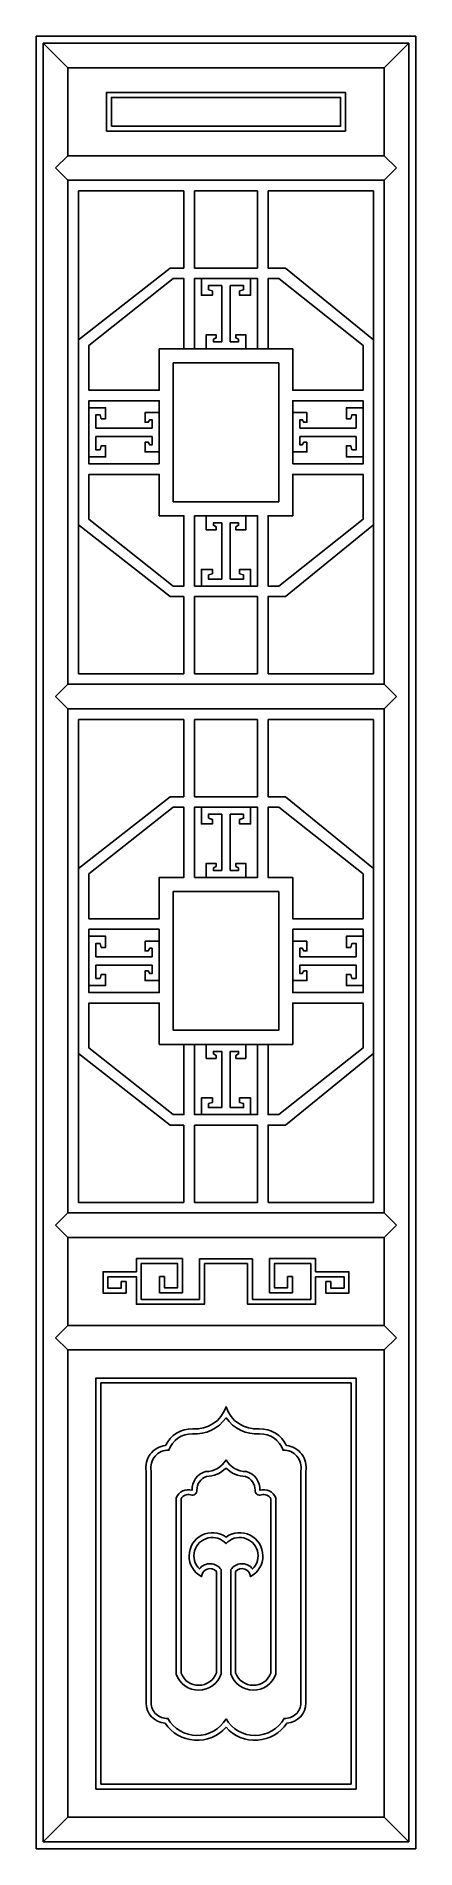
# Model space of a CAD drawing. Header units: metres. Extents: x -3375 to -2835, y 0 to 2580.
import ezdxf

# ---------------------------------------------------------------- set-up
doc = ezdxf.new("R2010")
doc.units = ezdxf.units.M
for name, color, linetype in [('3', 3, 'Continuous'), ('4', 4, 'Continuous'), ('7', 7, 'Continuous')]:
    doc.layers.add(name, color=color, linetype=linetype)

msp = doc.modelspace()

# ---------------------------------------------------------------- linework, layer by layer
at = {"layer": '3'}
for p, q in [((-3364.78, 2570), (-3329.78, 2535)), ((-2879.78, 2535), (-2844.78, 2570)), ((-3329.78, 2410), (-3347.28, 2392.5)), ((-2879.78, 2410), (-2862.28, 2392.5)), ((-3347.28, 2392.5), (-3329.78, 2375)), ((-2879.78, 2375), (-2862.28, 2392.5)), ((-3164.78, 2250), (-3164.78, 2360)), ((-3149.78, 2360), (-3149.78, 2250)), ((-3059.78, 2250), (-3059.78, 2360)), ((-3044.78, 2250), (-3044.78, 2360)), ((-3169.78, 2250), (-3164.78, 2250)), ((-3059.78, 2250), (-3149.78, 2250)), ((-3149.78, 2250), (-3059.78, 2250)), ((-3164.78, 1782.42), (-3169.78, 1782.42)), ((-3164.78, 1672.42), (-3164.78, 1782.42)), ((-3059.78, 1782.42), (-3149.78, 1782.42)), ((-3149.78, 1782.42), (-3059.78, 1782.42)), ((-3149.78, 1672.42), (-3149.78, 1782.42)), ((-3059.78, 1782.42), (-3059.78, 1672.42)), ((-3044.78, 1672.42), (-3044.78, 1782.42)), ((-2894.78, 1672.42), (-2894.78, 1769.47)), ((-2894.78, 1672.42), (-2894.78, 1752.42)), ((-3347.28, 1640), (-3329.78, 1657.5)), ((-2879.78, 1657.5), (-2862.28, 1640)), ((-3329.78, 1622.5), (-3347.28, 1640)), ((-2879.78, 1622.5), (-2862.28, 1640)), ((-3164.78, 1607.58), (-3164.78, 1497.58)), ((-3149.78, 1607.58), (-3149.78, 1497.58)), ((-3059.78, 1497.58), (-3059.78, 1607.58)), ((-3044.78, 1607.58), (-3044.78, 1497.58)), ((-3164.78, 1497.58), (-3169.78, 1497.58)), ((-3059.78, 1497.58), (-3149.78, 1497.58)), ((-3149.78, 1497.58), (-3059.78, 1497.58)), ((-3169.78, 1030), (-3164.78, 1030)), ((-3164.78, 1030), (-3164.78, 920)), ((-3149.78, 920), (-3149.78, 1030)), ((-3059.78, 1030), (-3149.78, 1030)), ((-3149.78, 1030), (-3059.78, 1030)), ((-3059.78, 1030), (-3059.78, 920)), ((-3044.78, 1030), (-3044.78, 920)), ((-3347.28, 887.5), (-3329.78, 905)), ((-2879.78, 905), (-2862.28, 887.5)), ((-3329.78, 870), (-3347.28, 887.5)), ((-2879.78, 870), (-2862.28, 887.5)), ((-3104.78, 839.92), (-3142.58, 839.92)), ((-3135.58, 832.92), (-3073.98, 832.92)), ((-3066.98, 839.92), (-3104.78, 839.92)), ((-3347.28, 727.5), (-3329.78, 745)), ((-3329.78, 710), (-3347.28, 727.5)), ((-2879.78, 745), (-2862.28, 727.5)), ((-2879.78, 710), (-2862.28, 727.5)), ((-3364.78, 10), (-3329.78, 45)), ((-2879.78, 45), (-2844.78, 10))]:
    msp.add_line(p, q, dxfattribs=at)
for points in [[(-3364.78, 10), (-2844.78, 10), (-2844.78, 2570), (-3364.78, 2570)], [(-3274.78, 2445), (-2934.78, 2445), (-2934.78, 2500), (-3274.78, 2500)], [(-3267.78, 2452), (-2941.78, 2452), (-2941.78, 2493), (-3267.78, 2493)], [(-3129.78, 2219.21), (-3129.78, 2225), (-3110.78, 2225), (-3110.78, 2145.14), (-3122.78, 2145.14), (-3122.78, 2148.6), (-3119.01, 2150.64), (-3119.01, 2155.05), (-3132.78, 2155.05), (-3132.78, 2135), (-3076.78, 2135), (-3076.78, 2155.05), (-3090.55, 2155.05), (-3090.55, 2150.64), (-3086.78, 2148.6), (-3086.78, 2145.14), (-3098.78, 2145.14), (-3098.78, 2225), (-3079.78, 2225), (-3079.78, 2219.21), (-3085.55, 2217.53), (-3085.55, 2211.31), (-3069.78, 2211.31), (-3069.78, 2235), (-3139.78, 2235), (-3139.78, 2211.31), (-3124.01, 2211.31), (-3124.01, 2217.53)], [(-3179.78, 1917.42), (-3029.78, 1917.42), (-3029.78, 2115), (-3179.78, 2115)], [(-3199.78, 1971.21), (-3199.78, 2061.21), (-3299.78, 2061.21), (-3299.78, 1971.21)], [(-3283.99, 1991.21), (-3289.78, 1991.21), (-3289.78, 2010.21), (-3209.92, 2010.21), (-3209.92, 1998.21), (-3213.38, 1998.21), (-3215.42, 2001.98), (-3219.83, 2001.98), (-3219.83, 1988.21), (-3199.78, 1988.21), (-3199.78, 2044.21), (-3219.83, 2044.21), (-3219.83, 2030.44), (-3215.42, 2030.44), (-3213.38, 2034.21), (-3209.92, 2034.21), (-3209.92, 2022.21), (-3289.78, 2022.21), (-3289.78, 2041.21), (-3283.99, 2041.21), (-3282.31, 2035.44), (-3276.1, 2035.44), (-3276.1, 2051.21), (-3299.78, 2051.21), (-3299.78, 1981.21), (-3276.1, 1981.21), (-3276.1, 1996.98), (-3282.31, 1996.98)], [(-3009.78, 1971.21), (-3009.78, 2061.21), (-2909.78, 2061.21), (-2909.78, 1971.21)], [(-2925.57, 1991.21), (-2919.78, 1991.21), (-2919.78, 2010.21), (-2999.64, 2010.21), (-2999.64, 1998.21), (-2996.18, 1998.21), (-2994.14, 2001.98), (-2989.73, 2001.98), (-2989.73, 1988.21), (-3009.78, 1988.21), (-3009.78, 2044.21), (-2989.73, 2044.21), (-2989.73, 2030.44), (-2994.14, 2030.44), (-2996.18, 2034.21), (-2999.64, 2034.21), (-2999.64, 2022.21), (-2919.78, 2022.21), (-2919.78, 2041.21), (-2925.57, 2041.21), (-2927.25, 2035.44), (-2933.47, 2035.44), (-2933.47, 2051.21), (-2909.78, 2051.21), (-2909.78, 1981.21), (-2933.47, 1981.21), (-2933.47, 1996.98), (-2927.25, 1996.98)], [(-3179.76, 1797.42), (-3299.78, 1892.42), (-3299.78, 1956.21), (-3199.78, 1956.21), (-3199.78, 1897.42), (-3164.78, 1897.42), (-3164.78, 1797.42)], [(-3009.78, 1897.42), (-3044.78, 1897.42), (-3044.78, 1797.42), (-3029.8, 1797.42), (-2909.78, 1892.42), (-2909.78, 1956.21), (-3009.78, 1956.21)], [(-3149.78, 1897.42), (-3059.78, 1897.42), (-3059.78, 1797.42), (-3149.78, 1797.42)], [(-3129.78, 1813.21), (-3129.78, 1807.42), (-3110.78, 1807.42), (-3110.78, 1887.28), (-3122.78, 1887.28), (-3122.78, 1883.83), (-3119.01, 1881.78), (-3119.01, 1877.37), (-3132.78, 1877.37), (-3132.78, 1897.42), (-3076.78, 1897.42), (-3076.78, 1877.37), (-3090.55, 1877.37), (-3090.55, 1881.78), (-3086.78, 1883.83), (-3086.78, 1887.28), (-3098.78, 1887.28), (-3098.78, 1807.42), (-3079.78, 1807.42), (-3079.78, 1813.21), (-3085.55, 1814.89), (-3085.55, 1821.11), (-3069.78, 1821.11), (-3069.78, 1797.42), (-3139.78, 1797.42), (-3139.78, 1821.11), (-3124.01, 1821.11), (-3124.01, 1814.89)], [(-3179.76, 1482.58), (-3299.78, 1387.58), (-3299.78, 1323.79), (-3199.78, 1323.79), (-3199.78, 1382.58), (-3164.78, 1382.58), (-3164.78, 1482.58)], [(-3149.78, 1382.58), (-3059.78, 1382.58), (-3059.78, 1482.58), (-3149.78, 1482.58)], [(-3129.78, 1466.79), (-3129.78, 1472.58), (-3110.78, 1472.58), (-3110.78, 1392.72), (-3122.78, 1392.72), (-3122.78, 1396.17), (-3119.01, 1398.22), (-3119.01, 1402.63), (-3132.78, 1402.63), (-3132.78, 1382.58), (-3076.78, 1382.58), (-3076.78, 1402.63), (-3090.55, 1402.63), (-3090.55, 1398.22), (-3086.78, 1396.17), (-3086.78, 1392.72), (-3098.78, 1392.72), (-3098.78, 1472.58), (-3079.78, 1472.58), (-3079.78, 1466.79), (-3085.55, 1465.11), (-3085.55, 1458.89), (-3069.78, 1458.89), (-3069.78, 1482.58), (-3139.78, 1482.58), (-3139.78, 1458.89), (-3124.01, 1458.89), (-3124.01, 1465.11)], [(-3009.78, 1382.58), (-3044.78, 1382.58), (-3044.78, 1482.58), (-3029.8, 1482.58), (-2909.78, 1387.58), (-2909.78, 1323.79), (-3009.78, 1323.79)], [(-3179.78, 1362.58), (-3029.78, 1362.58), (-3029.78, 1165), (-3179.78, 1165)], [(-3199.78, 1308.79), (-3199.78, 1218.79), (-3299.78, 1218.79), (-3299.78, 1308.79)], [(-3283.99, 1288.79), (-3289.78, 1288.79), (-3289.78, 1269.79), (-3209.92, 1269.79), (-3209.92, 1281.79), (-3213.38, 1281.79), (-3215.42, 1278.02), (-3219.83, 1278.02), (-3219.83, 1291.79), (-3199.78, 1291.79), (-3199.78, 1235.79), (-3219.83, 1235.79), (-3219.83, 1249.56), (-3215.42, 1249.56), (-3213.38, 1245.79), (-3209.92, 1245.79), (-3209.92, 1257.79), (-3289.78, 1257.79), (-3289.78, 1238.79), (-3283.99, 1238.79), (-3282.31, 1244.56), (-3276.1, 1244.56), (-3276.1, 1228.79), (-3299.78, 1228.79), (-3299.78, 1298.79), (-3276.1, 1298.79), (-3276.1, 1283.02), (-3282.31, 1283.02)], [(-3009.78, 1308.79), (-3009.78, 1218.79), (-2909.78, 1218.79), (-2909.78, 1308.79)], [(-2925.57, 1288.79), (-2919.78, 1288.79), (-2919.78, 1269.79), (-2999.64, 1269.79), (-2999.64, 1281.79), (-2996.18, 1281.79), (-2994.14, 1278.02), (-2989.73, 1278.02), (-2989.73, 1291.79), (-3009.78, 1291.79), (-3009.78, 1235.79), (-2989.73, 1235.79), (-2989.73, 1249.56), (-2994.14, 1249.56), (-2996.18, 1245.79), (-2999.64, 1245.79), (-2999.64, 1257.79), (-2919.78, 1257.79), (-2919.78, 1238.79), (-2925.57, 1238.79), (-2927.25, 1244.56), (-2933.47, 1244.56), (-2933.47, 1228.79), (-2909.78, 1228.79), (-2909.78, 1298.79), (-2933.47, 1298.79), (-2933.47, 1283.02), (-2927.25, 1283.02)], [(-3129.78, 1060.79), (-3129.78, 1055), (-3110.78, 1055), (-3110.78, 1134.86), (-3122.78, 1134.86), (-3122.78, 1131.4), (-3119.01, 1129.36), (-3119.01, 1124.95), (-3132.78, 1124.95), (-3132.78, 1145), (-3076.78, 1145), (-3076.78, 1124.95), (-3090.55, 1124.95), (-3090.55, 1129.36), (-3086.78, 1131.4), (-3086.78, 1134.86), (-3098.78, 1134.86), (-3098.78, 1055), (-3079.78, 1055), (-3079.78, 1060.79), (-3085.55, 1062.47), (-3085.55, 1068.69), (-3069.78, 1068.69), (-3069.78, 1045), (-3139.78, 1045), (-3139.78, 1068.69), (-3124.01, 1068.69), (-3124.01, 1062.47)], [(-3289.78, 85), (-3289.78, 670), (-2919.78, 670), (-2919.78, 85)], [(-3282.78, 92), (-3282.78, 663), (-2926.78, 663), (-2926.78, 92)]]:
    msp.add_lwpolyline(points, close=True, dxfattribs=at)
for points in [[(-3164.78, 2250), (-3184.43, 2250), (-3314.78, 2147.88), (-3314.78, 1884.55), (-3184.43, 1782.42), (-3164.78, 1782.42)], [(-2894.78, 2147.88), (-2894.78, 1884.55), (-2894.78, 2147.88), (-3020.13, 2250), (-3044.78, 2250), (-3039.78, 2250)], [(-3164.78, 2135), (-3164.78, 2235), (-3179.76, 2235), (-3299.78, 2140), (-3299.78, 2076.21), (-3199.78, 2076.21), (-3199.78, 2135), (-3009.78, 2135)], [(-3059.78, 2135), (-3059.78, 2235), (-3149.78, 2235), (-3149.78, 2135)], [(-3009.78, 2135), (-3009.78, 2076.21), (-2909.78, 2076.21), (-2909.78, 2140), (-3029.8, 2235), (-3044.78, 2235), (-3044.78, 2135)], [(-3039.78, 1782.42), (-3044.78, 1782.42), (-3020.13, 1782.42), (-2894.78, 1884.55)], [(-3164.78, 1030), (-3184.43, 1030), (-3314.78, 1132.12), (-3314.78, 1395.45), (-3184.43, 1497.58), (-3164.78, 1497.58)], [(-3039.78, 1497.58), (-3044.78, 1497.58), (-3020.13, 1497.58), (-2894.78, 1395.45)], [(-2894.78, 1132.12), (-2894.78, 1395.45), (-2894.78, 1132.12), (-3020.13, 1030), (-3044.78, 1030), (-3039.78, 1030)], [(-3164.78, 1145), (-3164.78, 1045), (-3179.76, 1045), (-3299.78, 1140), (-3299.78, 1203.79), (-3199.78, 1203.79), (-3199.78, 1145), (-3009.78, 1145)], [(-3009.78, 1145), (-3009.78, 1203.79), (-2909.78, 1203.79), (-2909.78, 1140), (-3029.8, 1045), (-3044.78, 1045), (-3044.78, 1145)], [(-3059.78, 1145), (-3059.78, 1045), (-3149.78, 1045), (-3149.78, 1145)], [(-3142.58, 839.92), (-3142.58, 782), (-3225.35, 782), (-3225.35, 833), (-3173.78, 833), (-3173.78, 798.53), (-3192.39, 798.53), (-3192.39, 814.48), (-3199.39, 814.48), (-3199.39, 791.53), (-3166.78, 791.53), (-3166.78, 840), (-3232.35, 840), (-3232.35, 821.33), (-3279.78, 821.33), (-3279.78, 791.01), (-3246.85, 791.01), (-3246.85, 807.3), (-3253.85, 807.3), (-3253.85, 798.01), (-3272.78, 798.01), (-3272.78, 814.33), (-3232.35, 814.33), (-3232.35, 775), (-3135.58, 775), (-3135.58, 832.92)], [(-3066.98, 839.92), (-3066.98, 782), (-2984.22, 782), (-2984.22, 833), (-3035.78, 833), (-3035.78, 798.53), (-3017.18, 798.53), (-3017.18, 814.48), (-3010.18, 814.48), (-3010.18, 791.53), (-3042.78, 791.53), (-3042.78, 840), (-2977.22, 840), (-2977.22, 821.33), (-2929.78, 821.33), (-2929.78, 791.01), (-2962.71, 791.01), (-2962.71, 807.3), (-2955.71, 807.3), (-2955.71, 798.01), (-2936.78, 798.01), (-2936.78, 814.33), (-2977.22, 814.33), (-2977.22, 775), (-3073.98, 775), (-3073.98, 832.92)]]:
    msp.add_lwpolyline(points, dxfattribs=at)
for points in [[(-3104.78, 172.97, -0.49), (-3191.46, 178.61, -0.4), (-3218.21, 207.75), (-3218.21, 537.31, -0.44), (-3190.75, 574.13, -0.3), (-3152.19, 597.66, 0.35), (-3104.78, 629.21, 0.35), (-3057.37, 597.66, -0.3), (-3018.81, 574.13, -0.44), (-2991.35, 537.31), (-2991.35, 207.75, -0.4), (-3018.1, 178.61, -0.49)], [(-3104.78, 184.94, -0.58), (-3187.53, 185.6, -0.44), (-3211.21, 207.71), (-3211.21, 537.99, -0.49), (-3185.99, 567.27, -0.33), (-3152.57, 590.67, 0.27), (-3104.78, 613.51, 0.27), (-3057, 590.67, -0.33), (-3023.57, 567.27, -0.49), (-2998.35, 537.99), (-2998.35, 207.71, -0.44), (-3022.03, 185.6, -0.58)], [(-3104.78, 553.46, -0.27), (-3133.83, 536.94, 0.34), (-3153.05, 510.3, 0.39), (-3175.6, 499.61), (-3175.6, 248.46, 0.72), (-3111.49, 249), (-3111.49, 397.29, 0.51), (-3142.62, 398.31, -1.03), (-3104.78, 434.41, -1.03), (-3066.94, 398.31, 0.51), (-3098.07, 397.29), (-3098.07, 249, 0.72), (-3033.96, 248.46), (-3033.96, 499.61, 0.39), (-3056.51, 510.3, 0.34), (-3075.74, 536.94, -0.27)], [(-3104.78, 541.93, -0.2), (-3132.74, 529.94, 0.33), (-3146.06, 510.52, -0.52), (-3155.18, 503.63, 0.36), (-3168.6, 498.11), (-3168.6, 249.7, 0.69), (-3118.49, 250.18), (-3118.49, 394.87, 0.65), (-3139.63, 387.52, -1.07), (-3104.78, 443.75, -1.07), (-3069.93, 387.52, 0.65), (-3091.07, 394.87), (-3091.07, 250.18, 0.69), (-3040.96, 249.7), (-3040.96, 498.11, 0.36), (-3054.39, 503.63, -0.52), (-3063.51, 510.52, 0.33), (-3076.83, 529.94, -0.2)]]:
    msp.add_lwpolyline(points, format="xyb", close=True, dxfattribs=at)
at = {"layer": '4'}
msp.add_lwpolyline([(-3374.78, 0), (-2834.78, 0), (-2834.78, 2580), (-3374.78, 2580)], close=True, dxfattribs=at)
at = {"layer": '7'}
for p, q in [((-2879.78, 2535), (-3329.78, 2535)), ((-3329.78, 2535), (-3329.78, 2410)), ((-2879.78, 2535), (-2879.78, 2410)), ((-3329.78, 2410), (-2879.78, 2410)), ((-3329.78, 2375), (-3329.78, 1657.5)), ((-3329.78, 2375), (-2879.78, 2375)), ((-2879.78, 1657.5), (-2879.78, 2375)), ((-3314.78, 2360), (-3314.78, 1672.42)), ((-3164.78, 2360), (-3314.78, 2360)), ((-3059.78, 2360), (-3149.78, 2360)), ((-3044.78, 2360), (-2894.78, 2360)), ((-2894.78, 2360), (-2894.78, 1672.42)), ((-3329.78, 1657.5), (-2879.78, 1657.5)), ((-3314.78, 1672.42), (-3164.78, 1672.42)), ((-3059.78, 1672.42), (-3149.78, 1672.42)), ((-2894.78, 1672.42), (-3044.78, 1672.42)), ((-3329.78, 1622.5), (-3329.78, 905)), ((-3329.78, 1622.5), (-2879.78, 1622.5)), ((-3314.78, 920), (-3314.78, 1607.58)), ((-3314.78, 1607.58), (-3164.78, 1607.58)), ((-3059.78, 1607.58), (-3149.78, 1607.58)), ((-2894.78, 1607.58), (-3044.78, 1607.58)), ((-2894.78, 920), (-2894.78, 1607.58)), ((-2879.78, 905), (-2879.78, 1622.5)), ((-3329.78, 905), (-2879.78, 905)), ((-3164.78, 920), (-3314.78, 920)), ((-3059.78, 920), (-3149.78, 920)), ((-3044.78, 920), (-2894.78, 920)), ((-3329.78, 870), (-3329.78, 745)), ((-3329.78, 870), (-2879.78, 870)), ((-2879.78, 745), (-2879.78, 870)), ((-3329.78, 745), (-2879.78, 745)), ((-3329.78, 710), (-3329.78, 45)), ((-3329.78, 710), (-2879.78, 710)), ((-2879.78, 45), (-2879.78, 710)), ((-3329.78, 45), (-2879.78, 45))]:
    msp.add_line(p, q, dxfattribs=at)

doc.saveas('drawing.dxf')
